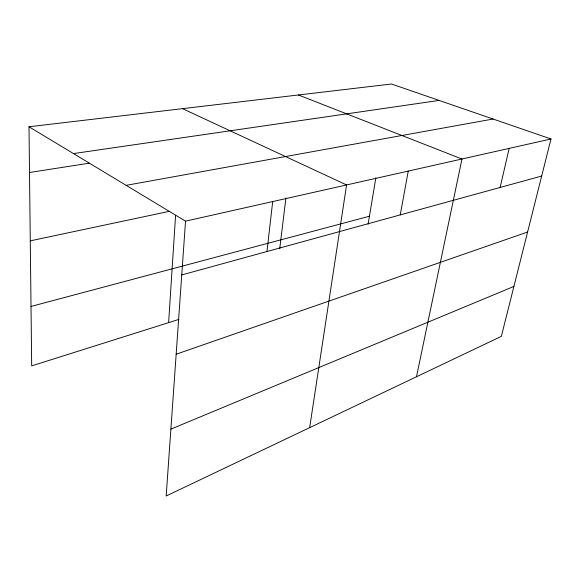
<?xml version="1.0" encoding="UTF-8"?>
<svg xmlns="http://www.w3.org/2000/svg" width="580" height="580" viewBox="0 0 580 580"><rect width="100%" height="100%" fill="white"/><g stroke="black" fill="none" stroke-linecap="round" stroke-linejoin="round"><path stroke-width="0.87" d="M168.62 322.639L175.595 215.281M29 126.766L185.535 221.154L166.177 495.994L501.359 336.335L551 138.99L391.478 84.006L29 126.766L31.683 365.886L178.93 319.377M266.952 251.524L272.702 201.557M279.719 248.805L285.911 197.896M309.655 427.649L346.579 184.955L182.533 108.656M368.111 224.235L375.84 177.835M400.243 214.897L408.248 171.085M416.491 376.761L461.963 159.007L298.439 94.982M500.134 187.456L509.182 148.393M170.89 429.12L513.909 286.433M176.16 354.228L527.597 232.022M181.75 274.935L541.684 176.037M31.015 306.443L369.445 216.231M185.535 221.154L551 138.99M30.283 240.852L169.751 211.243M126.15 185.346L493.072 119.023M29.515 172.492L89.197 163.197M73.472 153.584L439.089 100.42"/></g></svg>
